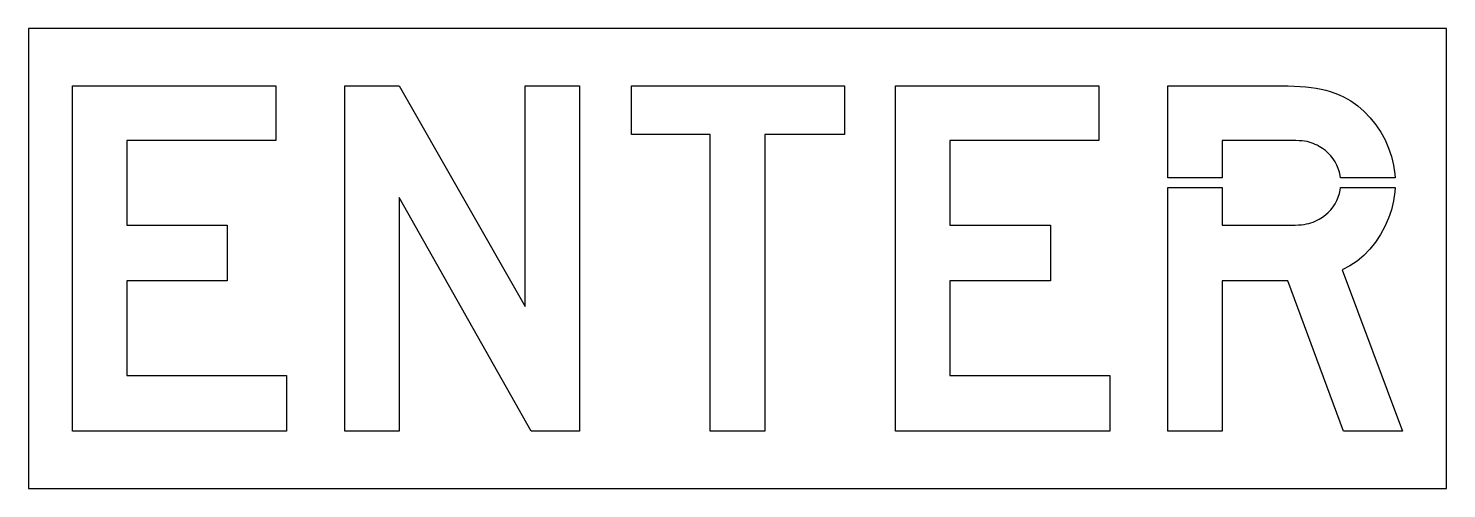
# Model space of a CAD drawing. Extents: x 0 to 74, y 0 to 24.
import ezdxf

# ---------------------------------------------------------------- set-up
doc = ezdxf.new("R2010")
doc.units = 0
doc.layers.add('CUT', color=7, linetype='Continuous')
doc.layers.add('OUTSIDE', color=1, linetype='Continuous')

msp = doc.modelspace()

# ---------------------------------------------------------------- linework, layer by layer
at = {"layer": 'CUT'}
for points in [[(12.9052, 18.1578), (5.1364, 18.1578), (5.1364, 13.737), (10.378, 13.737), (10.378, 10.8318), (5.1364, 10.8318), (5.1364, 5.9052), (13.474, 5.9052), (13.474, 3), (2.2942, 3), (2.2942, 21), (12.9052, 21)], [(16.5052, 3), (16.5052, 21), (19.3474, 21), (25.9156, 9.5052), (25.9156, 21), (28.7578, 21), (28.7578, 3), (26.2306, 3), (19.3474, 15.1896), (19.3474, 3)], [(35.578, 3), (35.578, 18.4728), (31.474, 18.4728), (31.474, 21), (42.589, 21), (42.589, 18.4728), (38.4202, 18.4728), (38.4202, 3)], [(55.8532, 18.1578), (48.0844, 18.1578), (48.0844, 13.737), (53.326, 13.737), (53.326, 10.8318), (48.0844, 10.8318), (48.0844, 5.9052), (56.422, 5.9052), (56.422, 3), (45.2422, 3), (45.2422, 21), (55.8532, 21)], [(68.2678, 16.8672), (68.176, 17.0364), (68.0716, 17.1984), (67.951, 17.3514), (67.8178, 17.4936), (67.6738, 17.6232), (67.5154, 17.7402), (67.348, 17.8428), (67.24, 17.9022), (67.1392, 17.9526), (67.0384, 17.9976), (66.9358, 18.0354), (66.8296, 18.0678), (66.7162, 18.0948), (66.592, 18.1164), (66.4552, 18.1326), (66.3004, 18.1434), (66.1258, 18.1524), (65.9278, 18.156), (65.7064, 18.1578), (62.2954, 18.1578), (62.2954, 16.1984), (59.4532, 16.1984), (59.4532, 21), (65.3896, 21), (65.728, 20.9964), (66.0502, 20.9892), (66.3544, 20.973), (66.646, 20.9514), (66.9232, 20.9208), (67.1896, 20.8812), (67.4452, 20.8326), (67.6918, 20.775), (67.9294, 20.7066), (68.1616, 20.6274), (68.3884, 20.5356), (68.6116, 20.4312), (68.9968, 20.2188), (69.3604, 19.9632), (69.7024, 19.668), (70.0174, 19.3386), (70.3036, 18.9786), (70.561, 18.5916), (70.7842, 18.183), (70.9732, 17.7564), (71.1244, 17.3136), (71.236, 16.8636), (71.3044, 16.4064), (71.3142, 16.1984), (68.4665, 16.1984), (68.4496, 16.3254), (68.4046, 16.509), (68.3452, 16.6908)], [(59.4532, 15.6964), (62.2954, 15.6964), (62.2954, 13.737), (65.7064, 13.737), (65.9152, 13.7388), (66.1042, 13.7424), (66.2734, 13.7514), (66.4264, 13.7622), (66.565, 13.7784), (66.6928, 13.8), (66.8116, 13.827), (66.9214, 13.8576), (67.0294, 13.8972), (67.1338, 13.9422), (67.24, 13.9926), (67.348, 14.052), (67.5154, 14.1546), (67.6738, 14.2716), (67.8178, 14.4012), (67.951, 14.5434), (68.0716, 14.6964), (68.176, 14.8584), (68.2678, 15.0276), (68.3452, 15.204), (68.4046, 15.384), (68.4496, 15.5694), (68.4665, 15.6964), (71.3145, 15.6964), (71.3044, 15.474), (71.2342, 15.006), (71.1244, 14.5434), (70.9714, 14.0952), (70.7806, 13.6614), (70.5538, 13.2474), (70.291, 12.8568), (69.9976, 12.495), (69.6754, 12.1638), (69.3244, 11.8686), (68.9482, 11.613), (68.5486, 11.4006), (71.7058, 3), (68.6116, 3), (65.7064, 10.8318), (62.2954, 10.8318), (62.2954, 3), (59.4532, 3)]]:
    msp.add_lwpolyline(points, close=True, dxfattribs=at)
at = {"layer": 'OUTSIDE'}
msp.add_lwpolyline([(0, 0), (74, 0), (74, 24), (0, 24)], close=True, dxfattribs=at)

doc.saveas('drawing.dxf')
